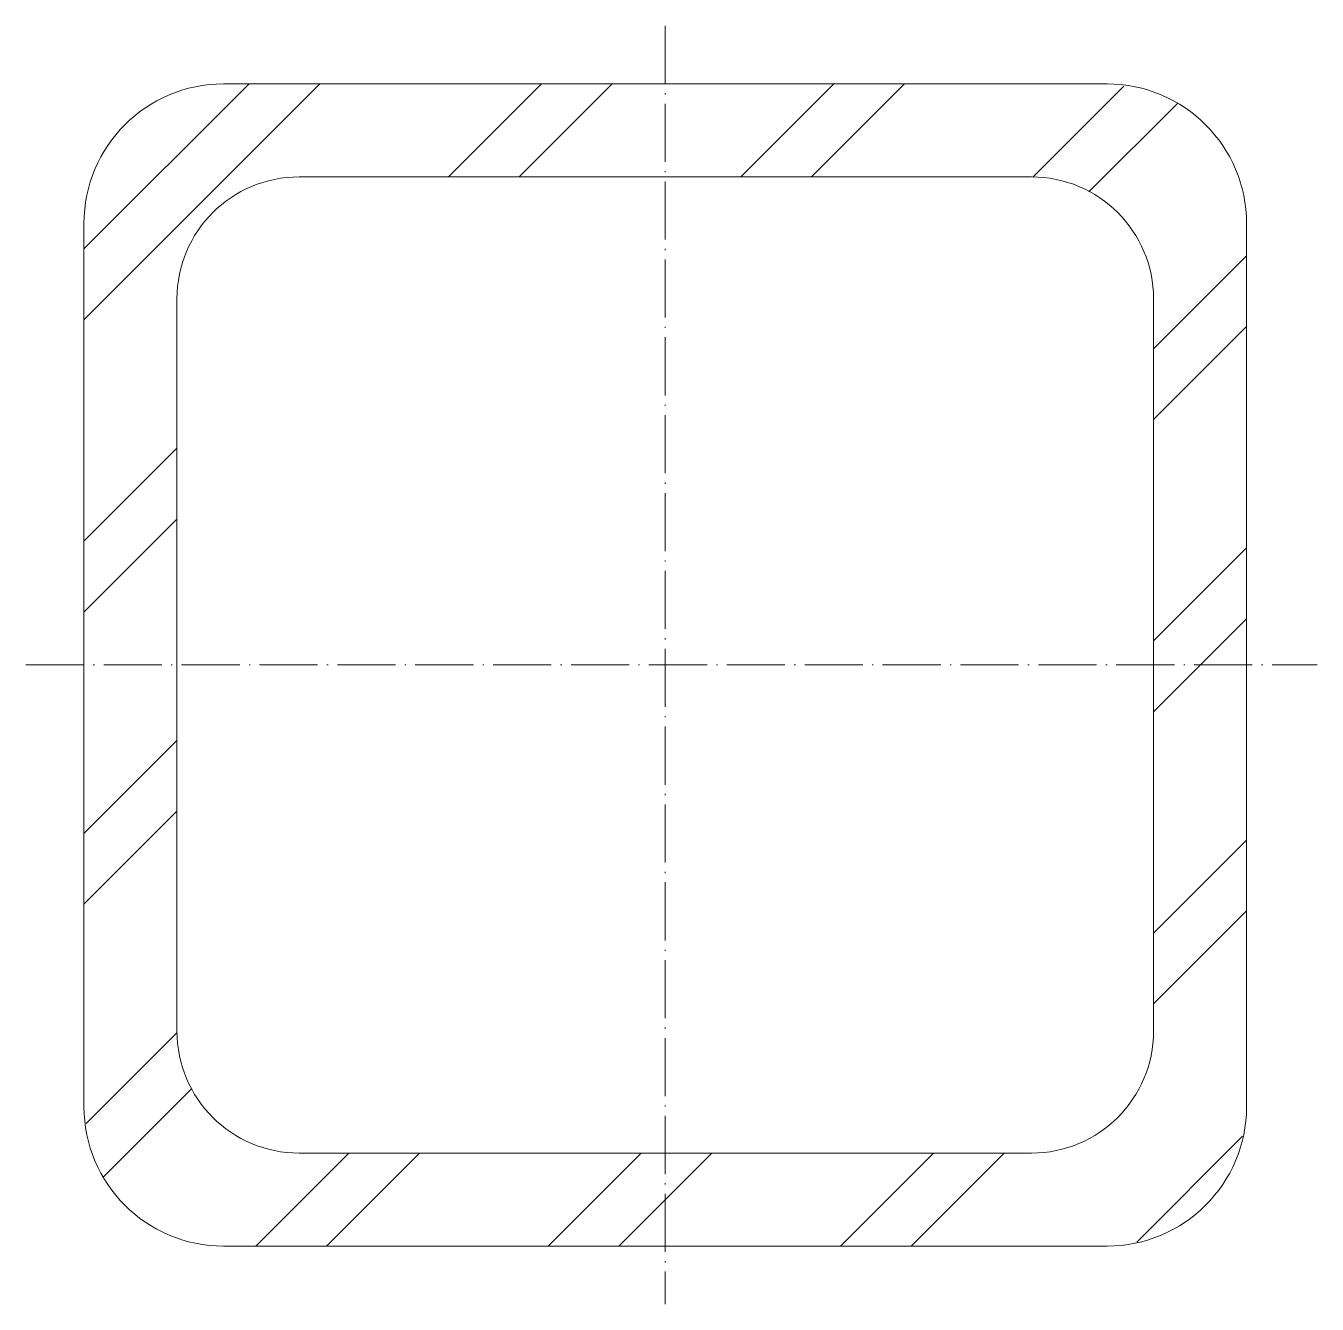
# Model space of a CAD drawing. Header units: metres. Extents: x -55 to 56, y -55 to 55.
import ezdxf

# ---------------------------------------------------------------- set-up
doc = ezdxf.new("R2010")
doc.units = ezdxf.units.M
doc.linetypes.add('MV_hartlijn_staal', pattern=[6.6, 5, -0.8, 0, -0.8])
doc.layers.add('A-DETL-GENF', color=92, linetype='Continuous', lineweight=18)

# ---------------------------------------------------------------- blocks, each defined once
blk = doc.blocks.new('28 Staalprofielen- koker SHS-2d - K100_8-3532364-00_0 Basismaterialen')
at = {"layer": 'A-DETL-GENF', "lineweight": 13}
h = blk.add_hatch(dxfattribs=at)
h.set_pattern_fill('FP_433', color=256, style=0, pattern_type=2)
h.set_pattern_definition([(45, (3110.222, 6339.11), (-12.57236, 12.57236), []), (45, (3110.222, 6358.16), (-12.57236, 12.57236), [])])
h.paths.add_polyline_path([(38, -50), (41.11, -49.59), (44, -48.39), (46.49, -46.49), (48.39, -44), (49.59, -41.11), (50, -38), (50, 38), (49.59, 41.11), (48.39, 44), (46.49, 46.49), (43.9, 48.44), (41.11, 49.59), (38, 50), (-38, 50), (-41.11, 49.59), (-44, 48.39), (-46.49, 46.49), (-48.39, 44), (-49.59, 41.11), (-50, 38), (-50, -38), (-49.59, -41.11), (-48.39, -44), (-46.49, -46.49), (-44, -48.39), (-41.11, -49.59), (-38, -50)])
h.paths.add_polyline_path([(-31.5, -42), (-34.22, -41.64), (-36.75, -40.59), (-38.92, -38.92), (-40.59, -36.75), (-41.64, -34.22), (-42, -31.5), (-42, 31.5), (-41.64, 34.22), (-40.59, 36.75), (-38.92, 38.92), (-36.75, 40.59), (-34.22, 41.64), (-31.5, 42), (31.5, 42), (34.22, 41.64), (36.75, 40.59), (38.92, 38.92), (40.59, 36.75), (41.64, 34.22), (42, 31.5), (42, -31.5), (41.64, -34.22), (40.59, -36.75), (38.92, -38.92), (36.75, -40.59), (34.22, -41.64), (31.5, -42)])
at = {"layer": 'A-DETL-GENF', "linetype": 'MV_hartlijn_staal', "lineweight": 13}
for p, q in [((0, 55), (0, -55)), ((-55, 0), (56.08, 0))]:
    blk.add_line(p, q, dxfattribs=at)
at = {"layer": 'A-DETL-GENF'}
for p, q in [((38, 50), (-38, 50)), ((-38, 50), (38, 50)), ((-31.5, 42), (31.5, 42)), ((-31.5, 42), (31.5, 42)), ((-50, 38), (-50, -38)), ((-50, -38), (-50, 38)), ((50, -38), (50, 38)), ((50, 38), (50, -38)), ((-42, -31.5), (-42, 31.5)), ((-42, -31.5), (-42, 31.5)), ((42, 31.5), (42, -31.5)), ((42, 31.5), (42, -31.5)), ((31.5, -42), (-31.5, -42)), ((31.5, -42), (-31.5, -42)), ((-38, -50), (38, -50)), ((38, -50), (-38, -50))]:
    blk.add_line(p, q, dxfattribs=at)
for centre, radius, start, end in [((-38, 38), 12, 90, 180), ((-38, 38), 12, 90, 180), ((38, 38), 12, 360, 90), ((38, 38), 12, 360, 90), ((-31.5, 31.5), 10.5, 90, 180), ((-31.5, 31.5), 10.5, 90, 180), ((31.5, 31.5), 10.5, 360, 90), ((31.5, 31.5), 10.5, 360, 90), ((-31.5, -31.5), 10.5, 180, 270), ((-31.5, -31.5), 10.5, 180, 270), ((31.5, -31.5), 10.5, 270, 0), ((31.5, -31.5), 10.5, 270, 360), ((-38, -38), 12, 180, 270), ((-38, -38), 12, 180, 270), ((38, -38), 12, 270, 0), ((38, -38), 12, 270, 0)]:
    blk.add_arc(centre, radius, start, end, dxfattribs=at)

msp = doc.modelspace()

# ---------------------------------------------------------------- block references
msp.add_blockref('28 Staalprofielen- koker SHS-2d - K100_8-3532364-00_0 Basismaterialen', (0, 0))

doc.saveas('drawing.dxf')
